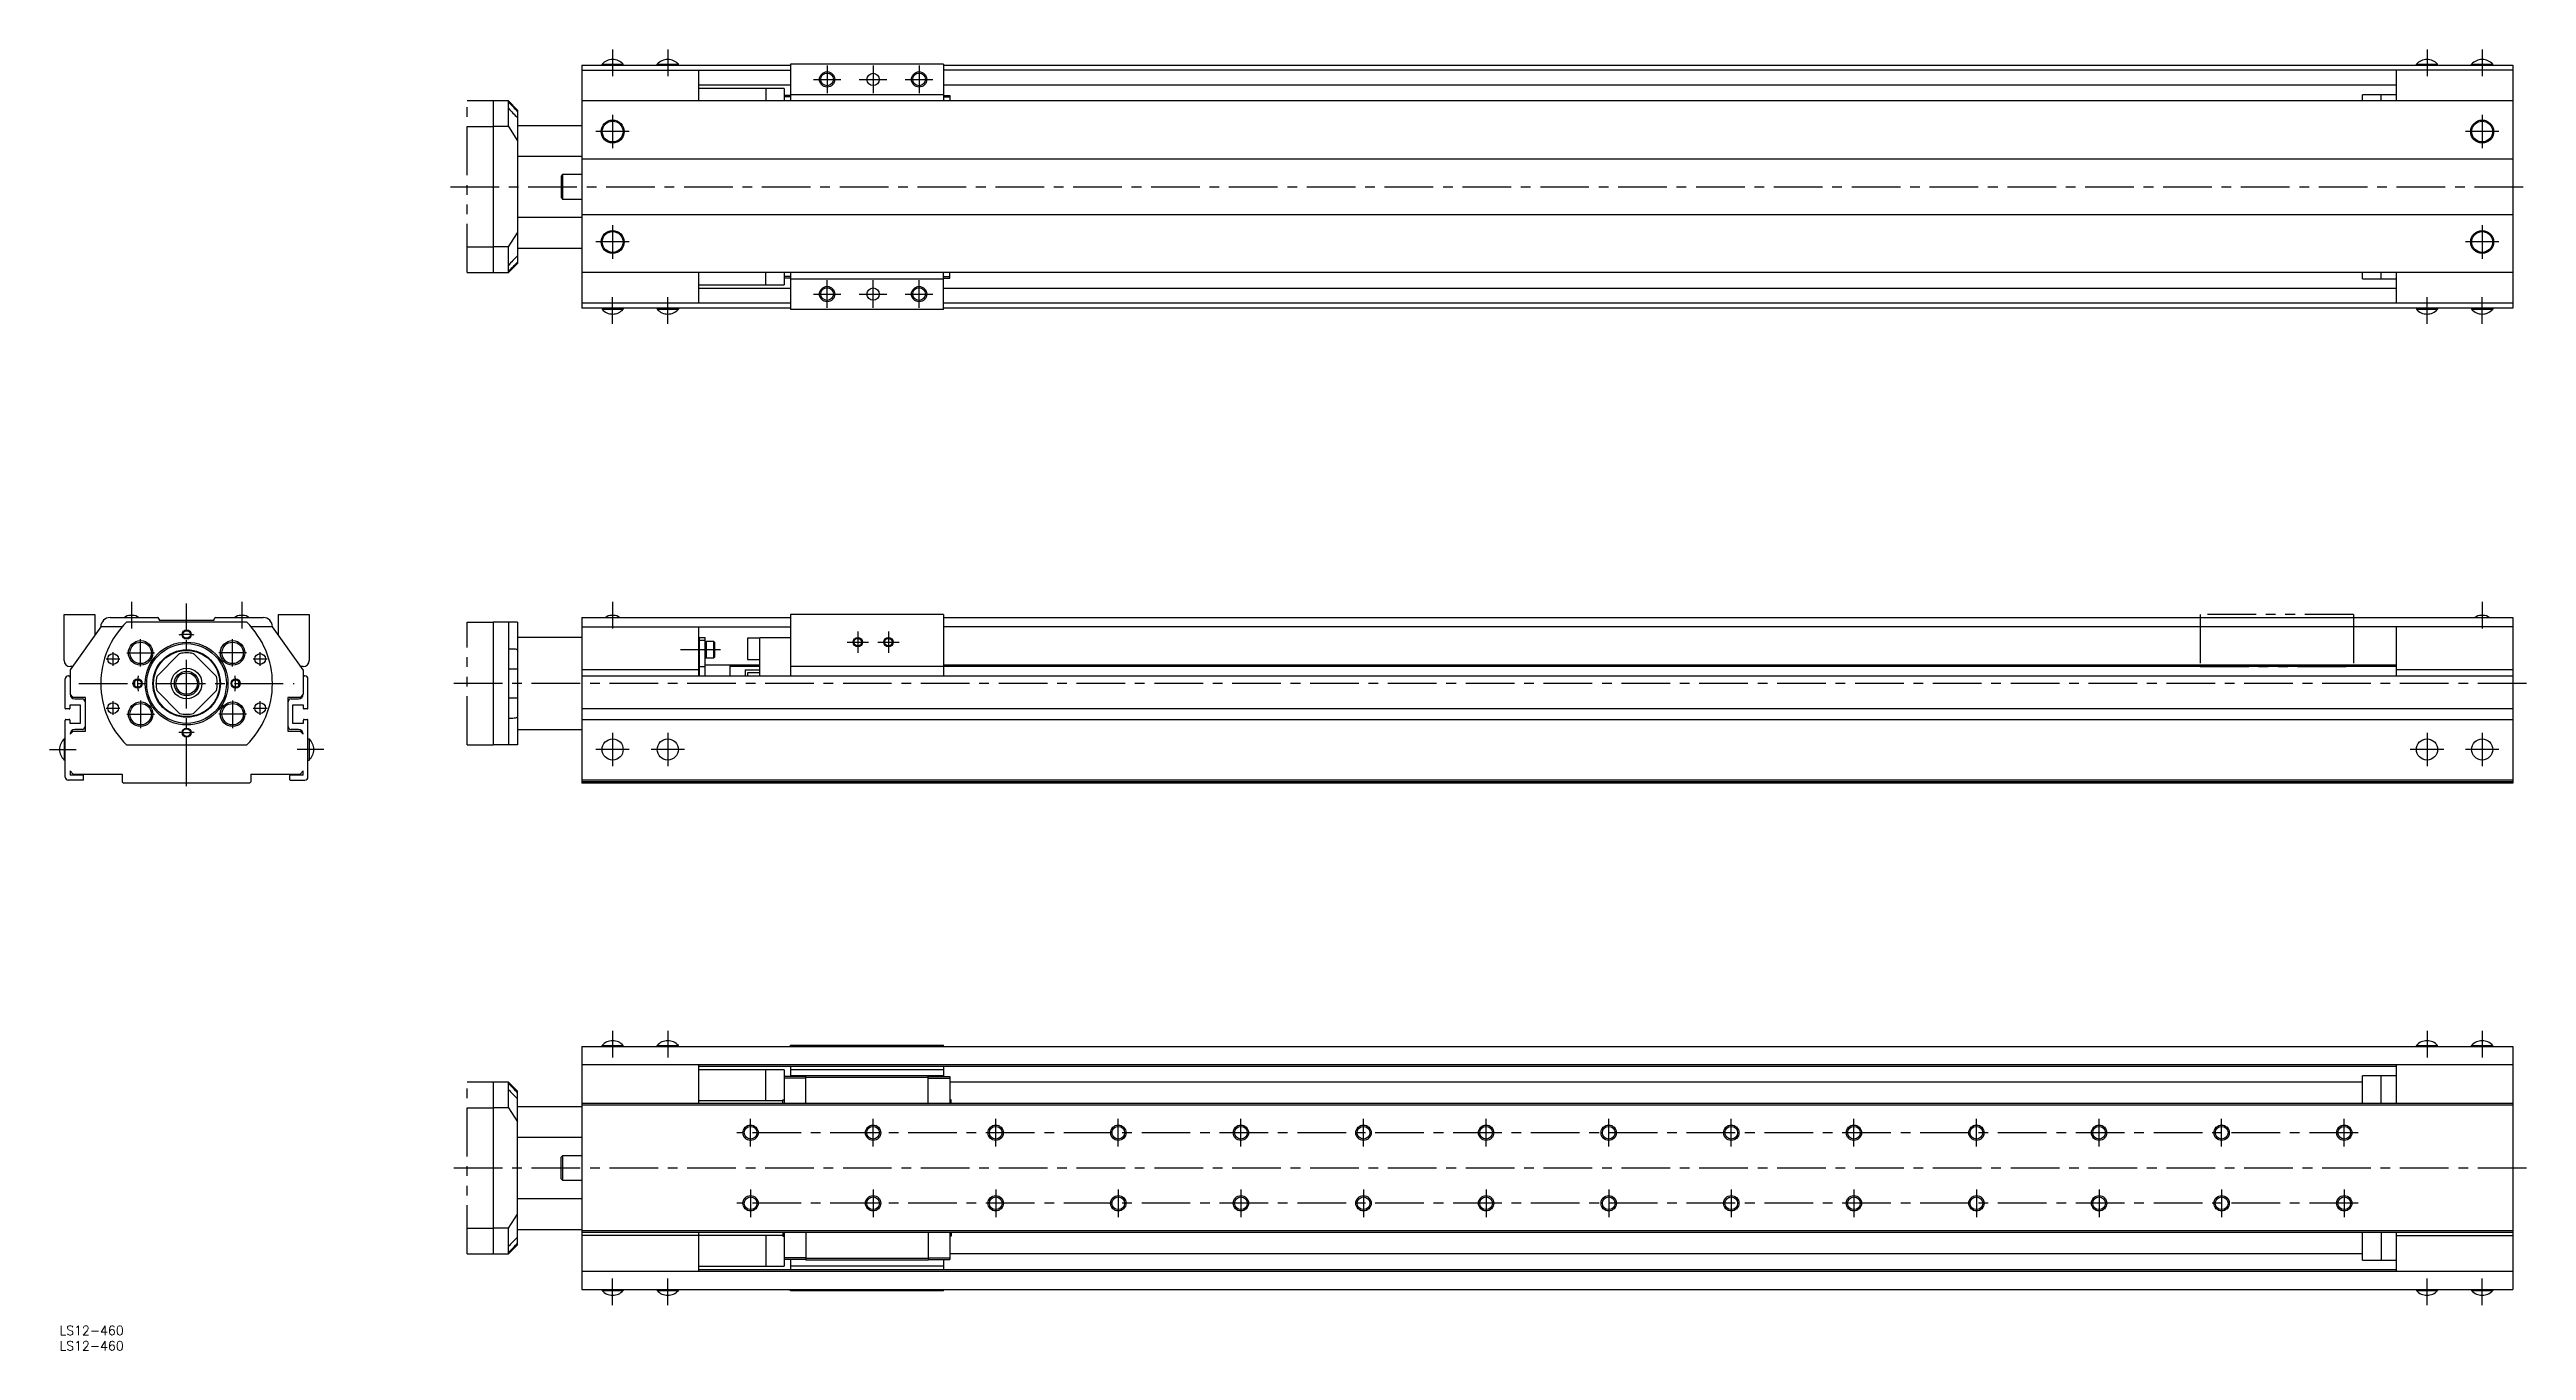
# Model space of a CAD drawing. Extents: x -3 to 805, y -8 to 416.
import ezdxf

# ---------------------------------------------------------------- set-up
doc = ezdxf.new("R2010")
doc.units = 0
doc.header["$LTSCALE"] = 0.5
doc.linetypes.add('CENTER', pattern=[50.8, 31.75, -6.35, 6.35, -6.35])
doc.linetypes.add('PHANTOM', pattern=[63.5, 31.75, -6.35, 6.35, -6.35, 6.35, -6.35])
for name, color, linetype in [('MSM_CENTER', 1, 'CENTER'), ('MSM_CONTINUOUS', 7, 'CONTINUOUS'), ('MSM_IMAGINARY', 6, 'PHANTOM'), ('MSM_NARROW', 5, 'CONTINUOUS'), ('MSM_PART_NUMBER', 7, 'CONTINUOUS')]:
    doc.layers.add(name, color=color, linetype=linetype)
doc.styles.get("Standard").update_dxf_attribs({"font": 'txt.shx', "height": 3, "bigfont": 'bigfont.shx'})

msp = doc.modelspace()

# ---------------------------------------------------------------- linework, layer by layer
at = {"layer": 'MSM_CENTER'}
for p, q in [((180.47, 416.14), (180.47, 407.43)), ((198.47, 416.14), (198.47, 407.43)), ((772.47, 416.14), (772.47, 407.43)), ((790.47, 416.14), (790.47, 407.43)), ((245.97, 406.41), (254.97, 406.41)), ((250.47, 410.91), (250.47, 401.91)), ((260.97, 406.41), (269.97, 406.41)), ((265.47, 410.91), (265.47, 401.91)), ((275.97, 406.41), (284.97, 406.41)), ((280.47, 410.91), (280.47, 401.91)), ((185.92, 389.41), (175.02, 389.41)), ((180.47, 394.86), (180.47, 383.96)), ((795.92, 389.41), (785.02, 389.41)), ((790.47, 394.86), (790.47, 383.96)), ((127.57, 371.41), (804.92, 371.41)), ((180.47, 358.86), (180.47, 347.96)), ((790.47, 358.86), (790.47, 347.96)), ((185.92, 353.41), (175.02, 353.41)), ((795.92, 353.41), (785.02, 353.41)), ((250.47, 331.91), (250.47, 340.91)), ((265.47, 331.91), (265.47, 340.91)), ((280.47, 331.91), (280.47, 340.91)), ((180.47, 326.68), (180.47, 335.39)), ((198.47, 326.68), (198.47, 335.39)), ((245.97, 336.41), (254.97, 336.41)), ((260.97, 336.41), (269.97, 336.41)), ((275.97, 336.41), (284.97, 336.41)), ((772.47, 326.68), (772.47, 335.39)), ((790.47, 326.68), (790.47, 335.39)), ((23.48, 236.07), (23.48, 227.36)), ((41.48, 175.94), (41.48, 235.57)), ((59.48, 236.07), (59.48, 227.36)), ((180.47, 236.07), (180.47, 227.36)), ((790.47, 236.07), (790.47, 227.36)), ((260.47, 226.44), (260.47, 219.44)), ((270.47, 226.44), (270.47, 219.44)), ((17.48, 215.19), (17.48, 219.69)), ((21.98, 219.44), (30.98, 219.44)), ((26.48, 214.94), (26.48, 223.94)), ((60.98, 219.44), (51.98, 219.44)), ((56.48, 214.94), (56.48, 223.94)), ((65.48, 215.19), (65.48, 219.69)), ((215.67, 220.44), (202.67, 220.44)), ((256.97, 222.94), (263.97, 222.94)), ((266.97, 222.94), (273.97, 222.94)), ((15.23, 217.44), (19.73, 217.44)), ((63.23, 217.44), (67.73, 217.44)), ((6.35, 209.44), (76.62, 209.44)), ((17.48, 199.19), (17.48, 203.69)), ((26.48, 203.94), (26.48, 194.94)), ((56.48, 203.94), (56.48, 194.94)), ((65.48, 199.19), (65.48, 203.69)), ((804.92, 209.44), (127.57, 209.44)), ((15.23, 201.44), (19.73, 201.44)), ((21.98, 199.44), (30.98, 199.44)), ((60.98, 199.44), (51.98, 199.44)), ((63.23, 201.44), (67.73, 201.44)), ((-3.25, 187.94), (5.47, 187.94)), ((86.22, 187.94), (77.5, 187.94)), ((185.92, 187.94), (175.02, 187.94)), ((180.47, 193.39), (180.47, 182.49)), ((203.92, 187.94), (193.02, 187.94)), ((198.47, 193.39), (198.47, 182.49)), ((777.92, 187.94), (767.02, 187.94)), ((772.47, 193.39), (772.47, 182.49)), ((795.92, 187.94), (785.02, 187.94)), ((790.47, 193.39), (790.47, 182.49)), ((180.47, 96.21), (180.47, 87.5)), ((198.47, 96.21), (198.47, 87.5)), ((772.47, 96.21), (772.47, 87.5)), ((790.47, 96.21), (790.47, 87.5)), ((225.47, 58.48), (225.47, 67.48)), ((265.47, 58.48), (265.47, 67.48)), ((305.47, 58.48), (305.47, 67.48)), ((345.47, 58.48), (345.47, 67.48)), ((385.47, 58.48), (385.47, 67.48)), ((425.47, 58.48), (425.47, 67.48)), ((465.47, 58.48), (465.47, 67.48)), ((505.47, 58.48), (505.47, 67.48)), ((545.47, 58.48), (545.47, 67.48)), ((585.47, 58.48), (585.47, 67.48)), ((625.47, 58.48), (625.47, 67.48)), ((665.47, 58.48), (665.47, 67.48)), ((705.47, 58.48), (705.47, 67.48)), ((745.47, 58.48), (745.47, 67.48)), ((749.97, 62.98), (220.97, 62.98)), ((804.92, 51.48), (127.57, 51.48)), ((804.92, 51.48), (790.13, 51.48)), ((225.47, 44.48), (225.47, 35.48)), ((265.47, 44.48), (265.47, 35.48)), ((305.47, 44.48), (305.47, 35.48)), ((345.47, 44.48), (345.47, 35.48)), ((385.47, 44.48), (385.47, 35.48)), ((425.47, 44.48), (425.47, 35.48)), ((465.47, 44.48), (465.47, 35.48)), ((505.47, 44.48), (505.47, 35.48)), ((545.47, 44.48), (545.47, 35.48)), ((585.47, 44.48), (585.47, 35.48)), ((625.47, 44.48), (625.47, 35.48)), ((665.47, 44.48), (665.47, 35.48)), ((705.47, 44.48), (705.47, 35.48)), ((745.47, 44.48), (745.47, 35.48)), ((749.97, 39.98), (220.97, 39.98)), ((180.47, 6.75), (180.47, 15.47)), ((198.47, 6.75), (198.47, 15.47)), ((772.47, 6.75), (772.47, 15.47)), ((790.47, 6.75), (790.47, 15.47))]:
    msp.add_line(p, q, dxfattribs=at)
for start, end in [(81.0384, 98.9616), (171.0384, 188.9616), (351.0384, 8.9616), (261.0384, 278.9616)]:
    msp.add_arc((41.48, 209.44), 16, start, end, dxfattribs=at)
at = {"layer": 'MSM_CONTINUOUS'}
for p, q in [((170.47, 411.01), (238.47, 411.01)), ((170.47, 411.01), (170.47, 331.81)), ((170.47, 409.41), (238.47, 409.41)), ((177.02, 411.35), (183.92, 411.35)), ((177.02, 411.01), (177.02, 411.35)), ((183.92, 411.01), (183.92, 411.35)), ((195.02, 411.35), (201.92, 411.35)), ((195.02, 411.01), (195.02, 411.35)), ((201.92, 411.01), (201.92, 411.35)), ((208.47, 409.41), (208.47, 399.41)), ((238.47, 404.51), (208.47, 404.51)), ((238.47, 411.41), (238.47, 399.41)), ((288.47, 411.41), (238.47, 411.41)), ((288.47, 411.41), (288.47, 399.41)), ((288.47, 411.01), (800.47, 411.01)), ((800.47, 409.41), (288.47, 409.41)), ((762.47, 404.51), (288.47, 404.51)), ((762.47, 399.41), (762.47, 409.41)), ((769.02, 411.35), (775.92, 411.35)), ((769.02, 411.01), (769.02, 411.35)), ((775.92, 411.01), (775.92, 411.35)), ((787.02, 411.35), (793.92, 411.35)), ((787.02, 411.01), (787.02, 411.35)), ((793.92, 411.01), (793.92, 411.35)), ((800.47, 411.01), (800.47, 331.81)), ((146.47, 399.41), (141.47, 399.41)), ((141.47, 399.41), (141.47, 343.41)), ((149.47, 396.41), (146.47, 399.41)), ((146.47, 391.01), (146.47, 399.41)), ((149.47, 396.41), (149.47, 346.41)), ((800.47, 399.41), (170.47, 399.41)), ((236.47, 403.41), (208.47, 403.41)), ((230.47, 403.41), (230.47, 399.41)), ((236.47, 403.41), (236.47, 399.41)), ((238.47, 401.21), (236.47, 401.21)), ((238.47, 400.72), (236.47, 400.72)), ((288.47, 401.41), (238.47, 401.41)), ((288.47, 401.21), (290.47, 401.21)), ((288.47, 400.72), (290.47, 400.72)), ((290.47, 401.21), (290.47, 399.41)), ((762.47, 401.41), (751.47, 401.41)), ((751.47, 399.41), (751.47, 401.41)), ((757.47, 399.41), (757.47, 401.41)), ((146.47, 391.01), (141.47, 391.01)), ((146.47, 391.01), (149.47, 386.41)), ((149.47, 391.41), (170.47, 391.41)), ((149.47, 381.41), (170.47, 381.41)), ((800.47, 380.41), (170.47, 380.41)), ((164.17, 375.41), (163.67, 374.91)), ((163.67, 374.91), (163.67, 367.91)), ((170.47, 375.41), (164.17, 375.41)), ((164.17, 375.41), (164.17, 367.41)), ((163.67, 367.91), (164.17, 367.41)), ((164.17, 367.41), (170.47, 367.41)), ((146.47, 351.82), (149.47, 356.41)), ((170.47, 361.41), (149.47, 361.41)), ((170.47, 362.41), (800.47, 362.41)), ((146.47, 351.82), (141.47, 351.82)), ((146.47, 343.41), (146.47, 351.82)), ((149.47, 351.41), (170.47, 351.41)), ((141.47, 343.41), (146.47, 343.41)), ((149.47, 346.41), (146.47, 343.41)), ((800.47, 343.41), (170.47, 343.41)), ((208.47, 343.41), (208.47, 333.41)), ((230.47, 339.41), (230.47, 343.41)), ((236.47, 343.41), (236.47, 339.41)), ((238.47, 342.11), (236.47, 342.11)), ((238.47, 341.61), (236.47, 341.61)), ((238.47, 343.41), (238.47, 331.41)), ((238.47, 341.41), (288.47, 341.41)), ((288.47, 331.41), (288.47, 343.41)), ((288.47, 342.11), (290.47, 342.11)), ((288.47, 341.61), (290.47, 341.61)), ((290.47, 341.61), (290.47, 343.41)), ((751.47, 341.41), (751.47, 343.41)), ((751.47, 341.41), (762.47, 341.41)), ((757.47, 341.41), (757.47, 343.41)), ((762.47, 333.41), (762.47, 343.41)), ((238.47, 333.41), (170.47, 333.41)), ((238.47, 331.81), (170.47, 331.81)), ((177.02, 331.81), (177.02, 331.47)), ((177.02, 331.47), (183.92, 331.47)), ((183.92, 331.81), (183.92, 331.47)), ((195.02, 331.81), (195.02, 331.47)), ((195.02, 331.47), (201.92, 331.47)), ((201.92, 331.81), (201.92, 331.47)), ((208.47, 339.41), (236.47, 339.41)), ((208.47, 338.31), (238.47, 338.31)), ((288.47, 331.41), (238.47, 331.41)), ((288.47, 338.31), (762.47, 338.31)), ((800.47, 333.41), (288.47, 333.41)), ((800.47, 331.81), (288.47, 331.81)), ((769.02, 331.81), (769.02, 331.47)), ((769.02, 331.47), (775.92, 331.47)), ((775.92, 331.81), (775.92, 331.47)), ((787.02, 331.81), (787.02, 331.47)), ((787.02, 331.47), (793.92, 331.47)), ((793.92, 331.81), (793.92, 331.47)), ((1.48, 216.94), (1.48, 231.94)), ((1.48, 231.94), (11.48, 231.94)), ((13.48, 227.94), (3.48, 213.94)), ((11.48, 231.94), (11.48, 225.14)), ((20.47, 227.94), (13.48, 227.94)), ((16.48, 230.94), (31.98, 230.94)), ((61.08, 229.44), (21.89, 229.44)), ((23.8, 231.64), (23.17, 231.64)), ((32.48, 230.44), (32.48, 230.14)), ((32.48, 230.14), (50.48, 230.14)), ((50.48, 230.14), (50.48, 230.44)), ((50.98, 230.94), (66.48, 230.94)), ((59.8, 231.64), (59.17, 231.64)), ((69.48, 227.94), (62.5, 227.94)), ((79.48, 213.94), (69.48, 227.94)), ((71.48, 225.14), (71.48, 231.94)), ((71.48, 231.94), (81.48, 231.94)), ((81.48, 231.94), (81.48, 216.94)), ((149.47, 229.44), (141.47, 229.44)), ((141.47, 229.44), (141.47, 189.44)), ((146.47, 229.44), (146.47, 189.44)), ((149.47, 229.44), (149.47, 189.44)), ((170.47, 230.94), (238.47, 230.94)), ((170.47, 230.94), (170.47, 176.94)), ((170.47, 227.94), (238.47, 227.94)), ((180.79, 231.64), (180.15, 231.64)), ((208.47, 227.94), (208.47, 211.94)), ((288.47, 231.94), (238.47, 231.94)), ((238.47, 231.94), (238.47, 211.94)), ((288.47, 231.94), (288.47, 211.94)), ((288.47, 230.94), (800.47, 230.94)), ((800.47, 227.94), (288.47, 227.94)), ((762.47, 211.94), (762.47, 227.94)), ((790.79, 231.64), (790.15, 231.64)), ((800.47, 230.94), (800.47, 176.94)), ((31.75, 211.73), (39.2, 219.18)), ((43.77, 219.18), (51.22, 211.73)), ((147.97, 220.69), (146.47, 220.69)), ((170.47, 224.44), (149.47, 224.44)), ((208.67, 221.94), (208.47, 221.94)), ((208.47, 218.94), (208.67, 218.94)), ((208.67, 224.44), (210.67, 224.44)), ((208.67, 224.44), (208.67, 211.94)), ((210.67, 223.44), (208.67, 223.44)), ((210.67, 211.94), (210.67, 224.44)), ((210.67, 222.89), (210.97, 223.19)), ((213.37, 223.19), (210.97, 223.19)), ((210.97, 223.19), (210.97, 217.69)), ((213.67, 222.89), (213.37, 223.19)), ((213.37, 223.19), (213.37, 217.69)), ((213.67, 222.89), (213.67, 217.99)), ((224.47, 224.06), (224.47, 217.46)), ((228.47, 224.26), (224.67, 224.26)), ((228.47, 211.94), (228.47, 224.44)), ((228.47, 224.44), (238.47, 224.44)), ((1.88, 201.34), (1.88, 210.94)), ((2.88, 211.94), (2.98, 211.94)), ((4.2, 214.94), (3.48, 214.94)), ((3.48, 213.94), (3.48, 205.94)), ((79.48, 214.94), (78.77, 214.94)), ((79.48, 213.94), (79.48, 205.94)), ((79.98, 211.94), (80.08, 211.94)), ((81.08, 201.34), (81.08, 210.94)), ((146.47, 214.19), (149.47, 214.19)), ((208.47, 213.94), (170.47, 213.94)), ((170.47, 211.94), (800.47, 211.94)), ((208.67, 214.94), (210.67, 214.94)), ((210.67, 217.99), (210.97, 217.69)), ((228.47, 215.44), (210.67, 215.44)), ((213.37, 217.69), (210.97, 217.69)), ((213.37, 217.69), (213.67, 217.99)), ((218.67, 215.44), (218.67, 211.94)), ((223.67, 213.91), (228.47, 213.91)), ((223.67, 213.91), (223.67, 211.94)), ((224.47, 212.74), (224.47, 211.94)), ((224.67, 217.26), (228.47, 217.26)), ((228.47, 212.94), (224.67, 212.94)), ((288.47, 214.94), (238.47, 214.94)), ((762.47, 215.44), (288.47, 215.44)), ((800.47, 213.94), (762.47, 213.94)), ((6.88, 202.34), (3.38, 202.34)), ((3.38, 202.34), (3.38, 201.34)), ((3.48, 205.94), (4.48, 204.94)), ((8.48, 204.94), (4.48, 204.94)), ((4.98, 204.44), (7.38, 204.44)), ((6.88, 196.54), (6.88, 202.34)), ((8.38, 203.44), (8.38, 195.44)), ((8.48, 193.94), (8.48, 204.94)), ((39.2, 199.71), (31.75, 207.16)), ((51.22, 207.16), (43.77, 199.71)), ((78.48, 204.94), (74.48, 204.94)), ((74.48, 204.94), (74.48, 193.94)), ((74.58, 195.44), (74.58, 203.44)), ((75.58, 204.44), (77.98, 204.44)), ((79.58, 202.34), (76.08, 202.34)), ((76.08, 202.34), (76.08, 196.54)), ((78.48, 204.94), (79.48, 205.94)), ((79.58, 201.34), (79.58, 202.34)), ((149.47, 204.69), (146.47, 204.69)), ((1.88, 178.94), (1.88, 197.54)), ((3.18, 201.14), (2.08, 201.14)), ((2.08, 197.74), (3.18, 197.74)), ((3.38, 197.54), (3.38, 196.54)), ((3.38, 196.54), (6.88, 196.54)), ((7.38, 194.44), (4.98, 194.44)), ((77.98, 194.44), (75.58, 194.44)), ((76.08, 196.54), (79.58, 196.54)), ((79.58, 196.54), (79.58, 197.54)), ((80.88, 201.14), (79.78, 201.14)), ((79.78, 197.74), (80.88, 197.74)), ((81.08, 178.94), (81.08, 197.54)), ((146.47, 198.19), (147.97, 198.19)), ((149.47, 194.44), (170.47, 194.44)), ((800.47, 201.14), (170.47, 201.14)), ((170.47, 197.74), (800.47, 197.74)), ((1.54, 191.39), (1.54, 184.49)), ((1.88, 191.39), (1.54, 191.39)), ((4.48, 193.94), (3.48, 192.94)), ((4.48, 193.94), (8.48, 193.94)), ((21.89, 189.44), (61.08, 189.44)), ((74.48, 193.94), (78.48, 193.94)), ((79.48, 192.94), (78.48, 193.94)), ((81.08, 191.39), (81.43, 191.39)), ((81.43, 191.39), (81.43, 184.49)), ((149.47, 189.44), (141.47, 189.44)), ((1.88, 184.49), (1.54, 184.49)), ((7.68, 177.94), (2.88, 177.94)), ((3.48, 180.94), (3.48, 179.54)), ((3.48, 180.94), (4.48, 179.94)), ((7.68, 179.54), (3.48, 179.54)), ((4.48, 179.94), (20.48, 179.94)), ((7.88, 178.14), (7.88, 179.34)), ((20.48, 179.94), (20.48, 177.44)), ((62.48, 179.94), (78.48, 179.94)), ((62.48, 179.94), (62.48, 177.44)), ((75.08, 179.34), (75.08, 178.14)), ((79.48, 179.54), (75.28, 179.54)), ((75.28, 177.94), (80.08, 177.94)), ((78.48, 179.94), (79.48, 180.94)), ((79.48, 179.54), (79.48, 180.94)), ((81.08, 184.49), (81.43, 184.49)), ((800.47, 177.94), (170.47, 177.94)), ((20.48, 177.44), (20.98, 176.94)), ((61.98, 176.94), (20.98, 176.94)), ((62.48, 177.44), (61.98, 176.94)), ((800.47, 177.44), (170.47, 177.44)), ((800.47, 176.94), (170.47, 176.94)), ((170.47, 91.08), (800.47, 91.08)), ((170.47, 91.08), (170.47, 11.88)), ((177.02, 91.43), (183.92, 91.43)), ((177.02, 91.08), (177.02, 91.43)), ((183.92, 91.08), (183.92, 91.43)), ((195.02, 91.43), (201.92, 91.43)), ((195.02, 91.08), (195.02, 91.43)), ((201.92, 91.08), (201.92, 91.43)), ((238.47, 91.48), (288.47, 91.48)), ((238.47, 91.08), (238.47, 91.48)), ((288.47, 91.08), (288.47, 91.48)), ((769.02, 91.43), (775.92, 91.43)), ((769.02, 91.08), (769.02, 91.43)), ((775.92, 91.08), (775.92, 91.43)), ((787.02, 91.43), (793.92, 91.43)), ((787.02, 91.08), (787.02, 91.43)), ((793.92, 91.08), (793.92, 91.43)), ((800.47, 91.08), (800.47, 11.88)), ((800.47, 85.08), (170.47, 85.08)), ((208.47, 85.08), (208.47, 72.48)), ((762.47, 84.58), (208.47, 84.58)), ((236.47, 83.48), (208.47, 83.48)), ((230.47, 73.48), (230.47, 83.48)), ((236.47, 83.48), (236.47, 72.48)), ((243.47, 81.28), (236.47, 81.28)), ((238.47, 84.58), (238.47, 81.28)), ((288.47, 83.48), (238.47, 83.48)), ((288.47, 81.48), (238.47, 81.48)), ((243.47, 72.48), (243.47, 81.48)), ((283.47, 80.99), (243.47, 80.99)), ((283.47, 72.48), (283.47, 81.48)), ((283.47, 81.28), (290.47, 81.28)), ((288.47, 84.58), (288.47, 81.28)), ((290.47, 81.28), (290.47, 72.48)), ((757.47, 81.48), (751.47, 81.48)), ((751.47, 72.48), (751.47, 81.48)), ((762.47, 81.48), (757.47, 81.48)), ((757.47, 72.48), (757.47, 81.48)), ((762.47, 72.48), (762.47, 85.08)), ((146.47, 79.48), (141.47, 79.48)), ((141.47, 79.48), (141.47, 23.48)), ((146.47, 71.08), (146.47, 79.48)), ((149.47, 76.48), (146.47, 79.48)), ((149.47, 26.48), (149.47, 76.48)), ((208.47, 73.48), (235.97, 73.48)), ((235.97, 72.48), (235.97, 73.71)), ((235.97, 73.71), (236.47, 73.71)), ((243.47, 80.79), (236.47, 80.79)), ((283.47, 80.79), (290.47, 80.79)), ((751.47, 79.48), (290.47, 79.48)), ((290.97, 73.71), (290.47, 73.71)), ((290.97, 72.48), (290.97, 73.71)), ((146.47, 71.08), (141.47, 71.08)), ((146.47, 71.08), (149.47, 66.48)), ((149.47, 71.48), (170.47, 71.48)), ((800.47, 72.48), (170.47, 72.48)), ((800.47, 71.98), (170.47, 71.98)), ((149.47, 61.48), (170.47, 61.48)), ((164.17, 55.48), (163.67, 54.98)), ((163.67, 47.98), (163.67, 54.98)), ((170.47, 55.48), (164.17, 55.48)), ((164.17, 55.48), (164.17, 47.48)), ((170.47, 41.48), (149.47, 41.48)), ((163.67, 47.98), (164.17, 47.48)), ((164.17, 47.48), (170.47, 47.48)), ((146.47, 31.89), (149.47, 36.48)), ((146.47, 31.89), (141.47, 31.89)), ((146.47, 23.48), (146.47, 31.89)), ((149.47, 26.48), (146.47, 23.48)), ((149.47, 31.48), (170.47, 31.48)), ((800.47, 30.98), (170.47, 30.98)), ((800.47, 30.48), (170.47, 30.48)), ((235.97, 29.48), (170.47, 29.48)), ((208.47, 30.48), (208.47, 29.48)), ((208.47, 29.48), (208.47, 17.88)), ((230.47, 29.48), (230.47, 19.48)), ((235.97, 30.48), (235.97, 29.25)), ((235.97, 29.25), (236.47, 29.25)), ((236.47, 30.48), (236.47, 19.48)), ((243.47, 30.48), (243.47, 21.48)), ((283.47, 30.48), (283.47, 21.48)), ((290.47, 30.48), (290.47, 21.68)), ((290.97, 29.25), (290.47, 29.25)), ((290.97, 30.48), (290.97, 29.25)), ((751.47, 21.48), (751.47, 30.48)), ((757.47, 30.48), (757.47, 21.48)), ((762.47, 17.88), (762.47, 30.48)), ((762.47, 29.48), (800.47, 29.48)), ((141.47, 23.48), (146.47, 23.48)), ((170.47, 17.88), (800.47, 17.88)), ((208.47, 19.48), (236.47, 19.48)), ((208.47, 18.38), (762.47, 18.38)), ((243.47, 22.18), (236.47, 22.18)), ((243.47, 21.68), (236.47, 21.68)), ((238.47, 21.68), (238.47, 18.38)), ((288.47, 19.48), (238.47, 19.48)), ((283.47, 21.98), (243.47, 21.98)), ((283.47, 21.48), (243.47, 21.48)), ((283.47, 22.18), (290.47, 22.18)), ((283.47, 21.68), (290.47, 21.68)), ((288.47, 21.68), (288.47, 18.38)), ((751.47, 23.48), (290.47, 23.48)), ((751.47, 21.48), (762.47, 21.48)), ((170.47, 11.88), (800.47, 11.88)), ((177.02, 11.88), (177.02, 11.54)), ((177.02, 11.54), (183.92, 11.54)), ((183.92, 11.88), (183.92, 11.54)), ((195.02, 11.88), (195.02, 11.54)), ((195.02, 11.54), (201.92, 11.54)), ((201.92, 11.88), (201.92, 11.54)), ((238.47, 11.48), (238.47, 11.88)), ((288.47, 11.48), (238.47, 11.48)), ((288.47, 11.48), (288.47, 11.88)), ((769.02, 11.88), (769.02, 11.54)), ((769.02, 11.54), (775.92, 11.54)), ((775.92, 11.88), (775.92, 11.54)), ((787.02, 11.88), (787.02, 11.54)), ((787.02, 11.54), (793.92, 11.54)), ((793.92, 11.88), (793.92, 11.54))]:
    msp.add_line(p, q, dxfattribs=at)
for centre, radius in [((250.47, 406.41), 2.07), ((265.47, 406.41), 2), ((280.47, 406.41), 2.07), ((180.47, 389.41), 3.75), ((180.47, 389.41), 3.4), ((790.47, 389.41), 3.75), ((790.47, 389.41), 3.4), ((180.47, 353.41), 3.75), ((180.47, 353.41), 3.4), ((790.47, 353.41), 3.75), ((790.47, 353.41), 3.4), ((250.47, 336.41), 2.07), ((265.47, 336.41), 2), ((280.47, 336.41), 2.07), ((41.48, 225.44), 1.23), ((17.48, 217.44), 1.75), ((26.48, 219.44), 4), ((26.48, 219.44), 3.5), ((41.48, 209.44), 13.5), ((41.48, 209.44), 13), ((41.48, 209.44), 11), ((41.48, 209.44), 10.8), ((56.48, 219.44), 4), ((56.48, 219.44), 3.5), ((65.48, 217.44), 1.75), ((260.47, 222.94), 1.23), ((270.47, 222.94), 1.23), ((25.48, 209.44), 1.23), ((41.48, 209.44), 5), ((41.48, 209.44), 4), ((41.48, 209.44), 3.5), ((57.48, 209.44), 1.23), ((17.48, 201.44), 1.75), ((26.48, 199.44), 4), ((26.48, 199.44), 3.5), ((56.48, 199.44), 4), ((56.48, 199.44), 3.5), ((65.48, 201.44), 1.75), ((41.48, 193.44), 1.23), ((180.47, 187.94), 3.45), ((198.47, 187.94), 3.45), ((772.47, 187.94), 3.45), ((790.47, 187.94), 3.45), ((225.47, 62.98), 2.07), ((265.47, 62.98), 2.07), ((305.47, 62.98), 2.07), ((345.47, 62.98), 2.07), ((385.47, 62.98), 2.07), ((425.47, 62.98), 2.07), ((465.47, 62.98), 2.07), ((505.47, 62.98), 2.07), ((545.47, 62.98), 2.07), ((585.47, 62.98), 2.07), ((625.47, 62.98), 2.07), ((665.47, 62.98), 2.07), ((705.47, 62.98), 2.07), ((745.47, 62.98), 2.07), ((225.47, 39.98), 2.07), ((265.47, 39.98), 2.07), ((305.47, 39.98), 2.07), ((345.47, 39.98), 2.07), ((385.47, 39.98), 2.07), ((425.47, 39.98), 2.07), ((465.47, 39.98), 2.07), ((505.47, 39.98), 2.07), ((545.47, 39.98), 2.07), ((585.47, 39.98), 2.07), ((625.47, 39.98), 2.07), ((665.47, 39.98), 2.07), ((705.47, 39.98), 2.07), ((745.47, 39.98), 2.07)]:
    msp.add_circle(centre, radius, dxfattribs=at)
for centre, radius, start, end in [((180.47, 408.31), 4.6, 41.40962, 138.59038), ((198.47, 408.31), 4.6, 41.40962, 138.59038), ((772.47, 408.31), 4.6, 41.40962, 138.59038), ((790.47, 408.31), 4.6, 41.40962, 138.59038), ((-1482.45, -1206.45), 2287.11, 44.47715, 44.58432), ((179.01, 425.18), 43.01, 220.84729, 226.63007), ((179.01, 317.64), 43.01, 133.36993, 139.15271), ((-1482.45, 1949.27), 2287.11, 315.41568, 315.52285), ((180.47, 334.51), 4.6, 221.40962, 318.59038), ((198.47, 334.51), 4.6, 221.40962, 318.59038), ((772.47, 334.51), 4.6, 221.40962, 318.59038), ((790.47, 334.51), 4.6, 221.40962, 318.59038), ((16.48, 227.94), 3, 90, 180.00004), ((41.48, 209.44), 28, 134.41531, 225.58469), ((23.17, 228.19), 3.45, 90, 127.1458), ((23.8, 228.19), 3.45, 52.8542, 90), ((31.98, 230.44), 0.5, 0, 90), ((50.98, 230.44), 0.5, 90, 180), ((59.17, 228.19), 3.45, 90, 127.1458), ((59.8, 228.19), 3.45, 52.8542, 90), ((41.48, 209.44), 28, 314.41531, 45.58469), ((66.48, 227.94), 3, 359.99996, 90), ((180.15, 228.19), 3.45, 90, 127.1458), ((180.79, 228.19), 3.45, 52.8542, 90), ((790.15, 228.19), 3.45, 90, 127.1458), ((790.79, 228.19), 3.45, 52.8542, 90), ((41.48, 209.44), 10, 76.78833, 103.21168), ((147.85, 216.94), 3.76, 64.50669, 88.31406), ((208.37, 222.14), 0.3, 0.00061, 70.52909), ((224.67, 224.06), 0.2, 89.99872, 180.00021), ((3.48, 216.94), 2, 180, 270), ((2.88, 210.94), 1, 90, 180), ((2.98, 211.44), 0.5, 0, 90), ((30.13, 209.44), 5.64, 171.59707, 188.40293), ((41.48, 209.44), 10, 166.78832, 193.21167), ((41.48, 209.44), 10, 346.78833, 13.21167), ((52.84, 209.44), 5.64, 351.59707, 8.40293), ((79.48, 216.94), 2, 270, 0), ((79.98, 211.44), 0.5, 90, 180), ((80.08, 210.94), 1, 0, 90), ((224.67, 217.46), 0.2, 179.99797, 270.0031), ((224.67, 212.74), 0.2, 89.9969, 180.00203), ((4.98, 205.94), 1.5, 180, 270), ((7.38, 203.44), 1, 0, 90), ((75.58, 203.44), 1, 90, 180), ((77.98, 205.94), 1.5, 270, 0), ((2.08, 201.34), 0.2, 180, 270), ((2.08, 197.54), 0.2, 90, 180), ((3.18, 201.34), 0.2, 270, 0), ((3.18, 197.54), 0.2, 0, 90), ((4.98, 192.94), 1.5, 90, 180), ((7.38, 195.44), 1, 270, 0), ((41.48, 209.44), 10, 256.78833, 283.21167), ((75.58, 195.44), 1, 180, 270), ((77.98, 192.94), 1.5, 0, 90), ((79.78, 201.34), 0.2, 180, 270), ((79.78, 197.54), 0.2, 90, 180), ((80.88, 201.34), 0.2, 270, 0), ((80.88, 197.54), 0.2, 0, 90), ((147.85, 201.95), 3.76, 271.68594, 295.49331), ((4.58, 187.94), 4.6, 131.40962, 228.59038), ((78.38, 187.94), 4.6, 311.40962, 48.59038), ((2.88, 178.94), 1, 180, 270), ((7.68, 179.34), 0.2, 0, 90), ((7.68, 178.14), 0.2, 270, 0), ((75.28, 179.34), 0.2, 90, 180), ((75.28, 178.14), 0.2, 180, 270), ((80.08, 178.94), 1, 270, 0), ((180.47, 88.38), 4.6, 41.40962, 138.59038), ((198.47, 88.38), 4.6, 41.40962, 138.59038), ((772.47, 88.38), 4.6, 41.40962, 138.59038), ((790.47, 88.38), 4.6, 41.40962, 138.59038), ((-1482.45, -1526.38), 2287.11, 44.47715, 44.58432), ((179.01, 105.25), 43.01, 220.84729, 226.63007), ((179.01, -2.29), 43.01, 133.36993, 139.15271), ((-1482.45, 1629.34), 2287.11, 315.41568, 315.52285), ((180.47, 14.58), 4.6, 221.40962, 318.59038), ((198.47, 14.58), 4.6, 221.40962, 318.59038), ((772.47, 14.58), 4.6, 221.40962, 318.59038), ((790.47, 14.58), 4.6, 221.40962, 318.59038)]:
    msp.add_arc(centre, radius, start, end, dxfattribs=at)
at = {"layer": 'MSM_IMAGINARY'}
for p, q in [((141.47, 399.41), (132.97, 399.41)), ((132.97, 343.41), (132.97, 399.41)), ((132.97, 391.01), (141.47, 391.01)), ((132.97, 351.82), (141.47, 351.82)), ((132.97, 343.41), (141.47, 343.41)), ((132.97, 189.44), (132.97, 229.44)), ((132.97, 229.44), (141.47, 229.44)), ((698.47, 231.94), (698.47, 214.94)), ((748.47, 231.94), (698.47, 231.94)), ((748.47, 231.94), (748.47, 214.94)), ((698.47, 214.94), (748.47, 214.94)), ((132.97, 189.44), (141.47, 189.44)), ((141.47, 79.48), (132.97, 79.48)), ((132.97, 23.48), (132.97, 79.48)), ((132.97, 71.08), (141.47, 71.08)), ((132.97, 31.89), (141.47, 31.89)), ((132.97, 23.48), (141.47, 23.48))]:
    msp.add_line(p, q, dxfattribs=at)
at = {"layer": 'MSM_NARROW'}
for p, q in [((208.47, 221.67), (208.67, 221.67)), ((208.47, 219.21), (208.67, 219.21)), ((228.47, 215.03), (218.67, 215.03)), ((762.47, 215.03), (288.47, 215.03))]:
    msp.add_line(p, q, dxfattribs=at)
for centre, radius in [((250.47, 406.41), 2.5), ((280.47, 406.41), 2.5), ((250.47, 336.41), 2.5), ((280.47, 336.41), 2.5), ((41.48, 225.44), 1.5), ((260.47, 222.94), 1.5), ((270.47, 222.94), 1.5), ((25.48, 209.44), 1.5), ((57.48, 209.44), 1.5), ((41.48, 193.44), 1.5), ((225.47, 62.98), 2.5), ((265.47, 62.98), 2.5), ((305.47, 62.98), 2.5), ((345.47, 62.98), 2.5), ((385.47, 62.98), 2.5), ((425.47, 62.98), 2.5), ((465.47, 62.98), 2.5), ((505.47, 62.98), 2.5), ((545.47, 62.98), 2.5), ((585.47, 62.98), 2.5), ((625.47, 62.98), 2.5), ((665.47, 62.98), 2.5), ((705.47, 62.98), 2.5), ((745.47, 62.98), 2.5), ((225.47, 39.98), 2.5), ((265.47, 39.98), 2.5), ((305.47, 39.98), 2.5), ((345.47, 39.98), 2.5), ((385.47, 39.98), 2.5), ((425.47, 39.98), 2.5), ((465.47, 39.98), 2.5), ((505.47, 39.98), 2.5), ((545.47, 39.98), 2.5), ((585.47, 39.98), 2.5), ((625.47, 39.98), 2.5), ((665.47, 39.98), 2.5), ((705.47, 39.98), 2.5), ((745.47, 39.98), 2.5)]:
    msp.add_circle(centre, radius, dxfattribs=at)

# ---------------------------------------------------------------- texts
at = {"layer": 'MSM_PART_NUMBER'}
for p in [(0, -3), (0, -8)]:
    msp.add_text('LS12-460', height=3, dxfattribs=at).set_placement(p)

doc.saveas('drawing.dxf')
